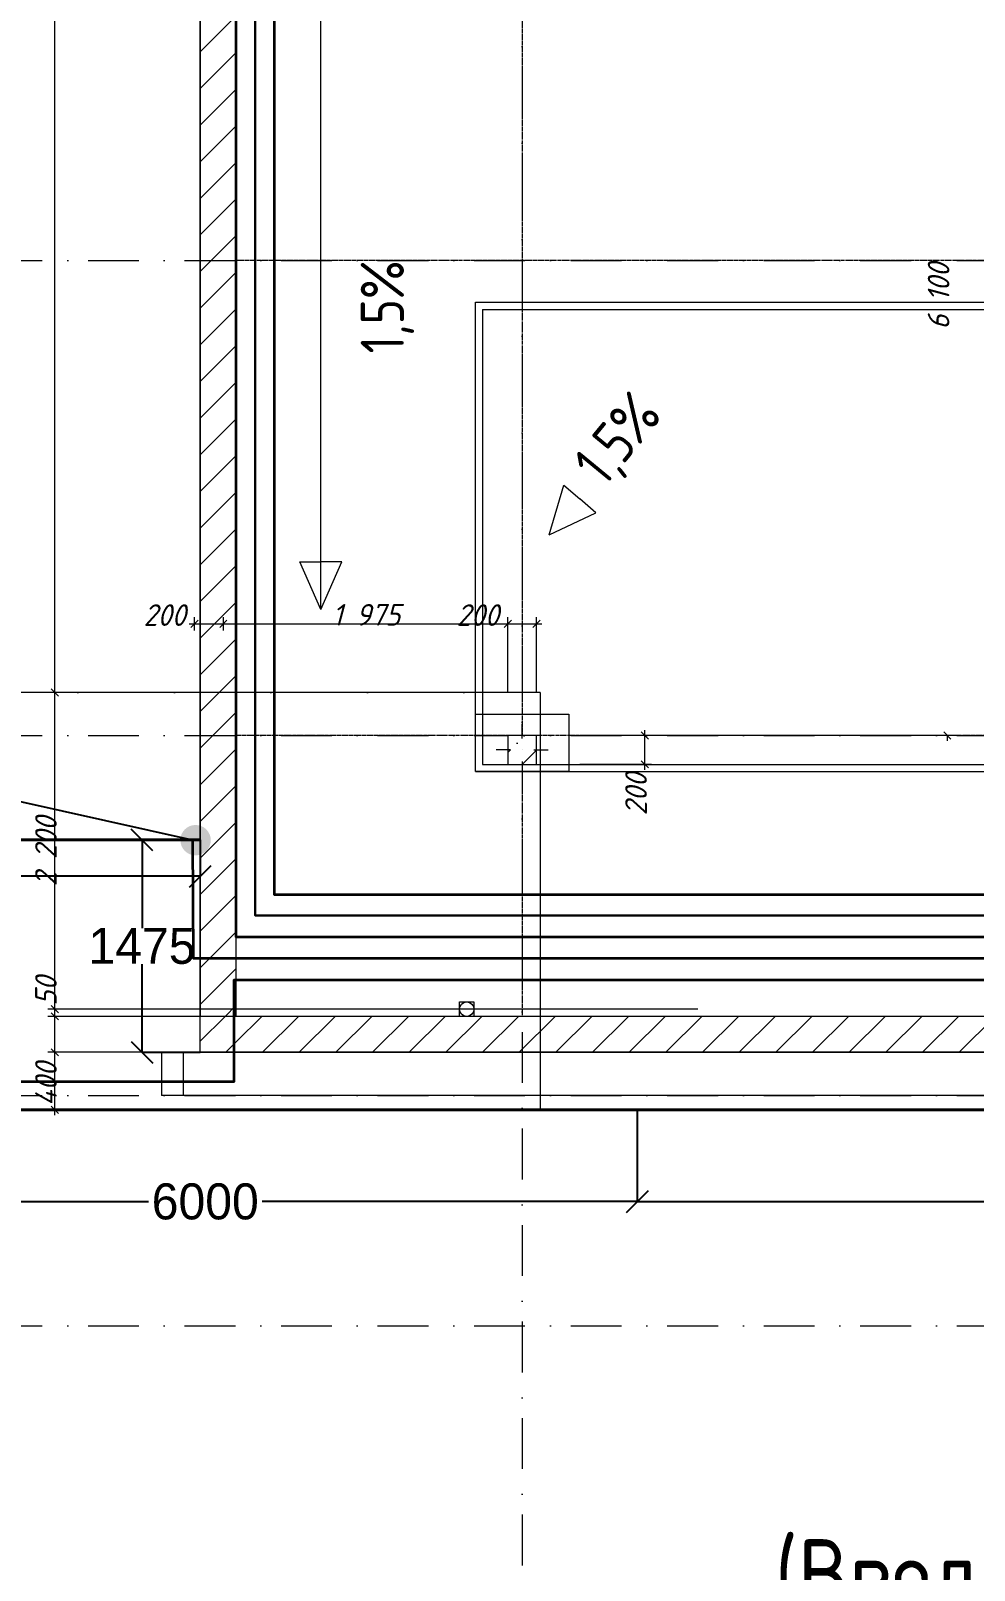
# Model space of a CAD drawing. Header units: millimetres. Extents: x 1499747 to 4230374, y -28481 to 441852.
# Drawn here: x 2437966 to 2444517, y 299786 to 310479 of the extents above; entities that cross this region are included whole.
import ezdxf
from ezdxf import colors
from ezdxf.entities.mleader import LeaderData, LeaderLine
from ezdxf.math import Vec2, Vec3
from ezdxf.xclip import XClip

# ---------------------------------------------------------------- set-up
doc = ezdxf.new("R2010")
doc.units = ezdxf.units.MM
doc.header["$MEASUREMENT"] = 0
doc.header["$XCLIPFRAME"] = 0
doc.set_wipeout_variables(frame=1)
for name, pattern in [('CENTER2', [28.575, 19.05, -3.175, 3.175, -3.175]), ('Dot & Dashed', [670.277762, 352.777767, -176.388884, 0, -141.111112]), ('Wipeout_Contour', [1000, 0, -1000]), ('Штрихпунктирная', [670.277762, 352.777767, -176.388884, 0, -141.111112])]:
    doc.linetypes.add(name, pattern=pattern)
for name, color, linetype in [('0_ANNOT_Dimensions', 7, 'Continuous'), ('13 этаж_25_Конструктив - Колонны', 7, 'Continuous'), ('Чертеж и Рисунок', 7, 'Continuous')]:
    doc.layers.add(name, color=color, linetype=linetype)
for name, color, linetype, lineweight in [('13 этаж_25_АР 06.03 custom_70_12 этаж_13_Интерьер - Мебель_Ном._пера__7_Ном._пера__7', 7, 'Continuous', 18), ('13 этаж_25_АР 06.03 custom_70_12 этаж_13_Интерьер - Мебель_Ном._пера__8_Ном._пера__8', 8, 'Continuous', 18), ('13 этаж_25_АР 06.03 custom_70_13-ось_Ном._пера__7_Ном._пера__7', 7, 'Continuous', 18), ('13 этаж_25_АР 06.03 custom_70__Оси_Ном._пера__8_Ном._пера__8', 8, 'Continuous', 18), ('13 этаж_25_АР 06.03 custom_70_Зина_Ном._пера__7_Ном._пера__7', 7, 'Continuous', 18), ('13 этаж_25_АР 06.03 custom_70_мет. конструкции_Ном._пера__5_Ном._пера__5', 5, 'Continuous', 18), ('13 этаж_25_АР 06.03 custom_70_парапет 2_Ном._пера__8_Ном._пера__8', 8, 'Continuous', 18), ('13 этаж_25_АР 06.03 custom_70_Подложк_Ном._пера__1_Ном._пера__1', 1, 'Continuous', 18), ('13 этаж_25_АР 06.03 custom_70_Подложк_Ном._пера__8_Ном._пера__8', 8, 'Continuous', 18), ('13 этаж_25_АР 06.03 custom_70_Стойки_Ном._пера__7_Ном._пера__7', 7, 'Continuous', 18), ('13 этаж_25_Конструктив - Колонны_Ном._пера__170_Ном._пера__52', 52, 'Continuous', 18), ('13 этаж_25_Конструктив - Колонны_Ном._пера__20_Ном._пера__1', 1, 'Continuous', 18), ('13 этаж_25_Конструктив - Колонны_Ном._пера__28_Ном._пера__12', 12, 'Continuous', 18), ('13 этаж_25_Конструктив - Колонны_Ном._пера__7', 7, 'Continuous', 18), ('13 этаж_25_Конструктив - Перекрытия_Ном._пера__1_Ном._пера__7', 7, 'Continuous', 18), ('13 этаж_25_Конструктив - Стены Ненесущие Газоблок_Ном._пера__169_Ном._пера__83', 83, 'Continuous', 18), ('13 этаж_25_Конструктив - Стены Ненесущие Газоблок_Ном._пера__47_Ном._пера__7', 7, 'Continuous', 18), ('13 этаж_25_Парапет_Ном._пера__20_Ном._пера__1', 1, 'Continuous', 18), ('13 этаж_25_Размер - ГКЛ перегородки_Ном._пера__1_Ном._пера__7', 7, 'Continuous', 18), ('13 этаж_25_Ребра Навес_Ном._пера__10_Ном._пера__134', 134, 'Continuous', 18), ('13 этаж_25_Ребра Навес_Ном._пера__1_Ном._пера__7', 7, 'Continuous', 18), ('13 этаж_25_Элемент Модели - Оси_Ном._пера__2_Ном._пера__8', 8, 'Continuous', 18), ('Кабель 2x4mm', 200, 'Continuous', 30), ('Кабель 2х6 mm', 150, 'Continuous', 30), ('ТП', 250, 'Continuous', 30)]:
    doc.layers.add(name, color=color, linetype=linetype, lineweight=lineweight)
doc.styles.add('ISOCPEUR_4', font='isocpeur.ttf', dxfattribs={"width": 0.85, "height": 250})
doc.styles.add('СГЕНЕРИР_СТИЛЬ_1', font='')
doc.styles.add('СГЕНЕРИР_СТИЛЬ_3', font='isocpeur.ttf', dxfattribs={"width": 0.8})
doc.styles.get('СГЕНЕРИР_СТИЛЬ_1').set_extended_font_data('GOST Common', italic=True)
doc.dimstyles.get("Standard").update_dxf_attribs({"dimtxt": 0.18, "dimasz": 0.18, "dimexe": 0.18, "dimexo": 0.0625, "dimgap": 0.09, "dimtad": 0, "dimtih": 1, "dimtoh": 1, "dimdec": 4, "dimzin": 0, "dimdsep": 46, "dimtxsty": 'Standard', "dimcen": 0.09, "dimadec": 0, "dimazin": 0, "dimtfac": 1, "dimtdec": 4, "dimtofl": 0, "dimtmove": 0, "dimatfit": 3, "dimfxl": 1, "dimtolj": 1, "dimtzin": 0, "dimarcsym": 0})
pattern_1 = [(45, (1162404.69, 34264.05), (-127.2792, 127.2792), [])]

# ---------------------------------------------------------------- blocks, each defined once
blk = doc.blocks.new('Чертеж_4_25', base_point=(1186000, 29700))
at = {"layer": '13 этаж_25_Конструктив - Стены Ненесущие Газоблок_Ном._пера__169_Ном._пера__83', "linetype": 'Continuous', "true_color": 0xc7c8ca}
h = blk.add_hatch(dxfattribs=at)
h.set_pattern_fill('БЛОКИ_БЕТОННЫЕ_ЭФФЕКТИВН_72', color=9, style=0, pattern_type=2)
h.set_pattern_definition(pattern_1)
h.paths.add_polyline_path([(1169570, 47114), (1169570, 32314), (1169820, 32314), (1169820, 47114)])
h = blk.add_hatch(dxfattribs=at)
h.set_pattern_fill('БЛОКИ_БЕТОННЫЕ_ЭФФЕКТИВН_72', color=9, style=0, pattern_type=2)
h.set_pattern_definition(pattern_1)
h.paths.add_polyline_path([(1169820, 32314), (1169570, 32314), (1169570, 32064)])
h = blk.add_hatch(dxfattribs=at)
h.set_pattern_fill('БЛОКИ_БЕТОННЫЕ_ЭФФЕКТИВН_72', color=9, style=0, pattern_type=2)
h.set_pattern_definition(pattern_1)
h.paths.add_polyline_path([(1169820, 32314), (1169570, 32064), (1169820, 32064)])
h = blk.add_hatch(dxfattribs=at)
h.set_pattern_fill('БЛОКИ_БЕТОННЫЕ_ЭФФЕКТИВН_72', color=9, style=0, pattern_type=2)
h.set_pattern_definition(pattern_1)
h.paths.add_polyline_path([(1169820, 32064), (1180955, 32064), (1180955, 32314), (1169820, 32314)])
at = {"layer": '13 этаж_25_АР 06.03 custom_70_12 этаж_13_Интерьер - Мебель_Ном._пера__7_Ном._пера__7', "color": 9, "linetype": 'Continuous', "true_color": 0xc7c8ca, "flags": 128}
blk.add_lwpolyline([(1171480, 34014), (1171480, 34064)], dxfattribs=at)
at = {"layer": '13 этаж_25_АР 06.03 custom_70_12 этаж_13_Интерьер - Мебель_Ном._пера__8_Ном._пера__8', "color": 9, "linetype": 'Continuous', "true_color": 0xc7c8ca, "flags": 128}
blk.add_lwpolyline([(1171480, 34414), (1172130, 34414), (1172130, 34014), (1171480, 34014)], close=True, dxfattribs=at)
blk.add_lwpolyline([(1171480, 34414), (1172130, 34414), (1172130, 34014), (1171480, 34014)], close=True, dxfattribs=at)
at = {"layer": '13 этаж_25_АР 06.03 custom_70__Оси_Ном._пера__8_Ном._пера__8', "color": 9, "linetype": 'CENTER2', "true_color": 0xc7c8ca}
for p, q in [((1171805, 47114), (1171805, 32314)), ((1199105, 37564), (1169820, 37564)), ((1214205, 34264), (1169820, 34264))]:
    blk.add_line(p, q, dxfattribs=at)
at = {"layer": '13 этаж_25_АР 06.03 custom_70_Зина_Ном._пера__7_Ном._пера__7', "color": 9, "linetype": 'Continuous', "true_color": 0xc7c8ca}
for p, q in [((1171992, 35658), (1172095, 36004)), ((1172095, 36004), (1172205, 35908)), ((1172316, 35812), (1172205, 35908)), ((1171992, 35658), (1172316, 35812)), ((1170407, 35141), (1170261, 35470)), ((1170261, 35470), (1170407, 35470)), ((1170407, 35141), (1170553, 35470)), ((1170553, 35470), (1170407, 35470))]:
    blk.add_line(p, q, dxfattribs=at)
at = {"layer": '13 этаж_25_АР 06.03 custom_70_мет. конструкции_Ном._пера__5_Ном._пера__5', "color": 9, "linetype": 'Continuous', "true_color": 0xc7c8ca, "flags": 128}
for points in [[(1171480, 37224), (1171480, 37274), (1181155, 37274)], [(1171480, 34064), (1171480, 37274)], [(1171480, 37274), (1171530, 37274)], [(1171530, 37224), (1176480, 37224)], [(1171530, 37224), (1171530, 34064)], [(1171480, 34014), (1181155, 34014)], [(1171530, 34064), (1176480, 34064)]]:
    blk.add_lwpolyline(points, dxfattribs=at)
at = {"layer": '13 этаж_25_АР 06.03 custom_70_парапет 2_Ном._пера__8_Ном._пера__8', "color": 9, "linetype": 'Continuous', "true_color": 0xc7c8ca, "flags": 128}
blk.add_lwpolyline([(1199705, 30164), (1181205, 30164), (1181205, 32314), (1169820, 32314), (1169820, 47114), (1181155, 47114), (1181155, 46214)], dxfattribs=at)
at = {"layer": '13 этаж_25_АР 06.03 custom_70_Подложк_Ном._пера__1_Ном._пера__1', "color": 9, "linetype": 'Continuous', "true_color": 0xc7c8ca}
blk.add_circle((1171420, 32364), 50, dxfattribs=at)
at = {"layer": '13 этаж_25_АР 06.03 custom_70_Подложк_Ном._пера__8_Ном._пера__8', "color": 9, "linetype": 'Continuous', "true_color": 0xc7c8ca, "flags": 128}
for points in [[(1171370, 32314), (1171370, 32414), (1171470, 32414), (1171470, 32314)], [(1171470, 32314), (1171370, 32314)]]:
    blk.add_lwpolyline(points, dxfattribs=at)
at = {"layer": '13 этаж_25_АР 06.03 custom_70_Стойки_Ном._пера__7_Ном._пера__7', "color": 9, "linetype": 'Continuous', "true_color": 0xc7c8ca, "flags": 128}
blk.add_lwpolyline([(1170407, 35141), (1170407, 44826)], dxfattribs=at)
at = {"layer": '13 этаж_25_Конструктив - Перекрытия_Ном._пера__1_Ном._пера__7', "linetype": 'Continuous', "flags": 128}
blk.add_lwpolyline([(1169570, 32064), (1169570, 47364), (1181405, 47364), (1181405, 46214), (1199705, 46214), (1199705, 29914), (1190355, 29914), (1180955, 29914), (1180955, 32064)], close=True, dxfattribs=at)
at = {"layer": '13 этаж_25_Конструктив - Стены Ненесущие Газоблок_Ном._пера__47_Ном._пера__7', "color": 9, "linetype": 'Continuous', "true_color": 0xc7c8ca, "flags": 128}
for points in [[(1169570, 47364), (1169570, 32314)], [(1169820, 32314), (1169820, 47114)], [(1169570, 32064), (1169570, 32314)], [(1180955, 32314), (1169820, 32314)], [(1169570, 32064), (1180955, 32064)]]:
    blk.add_lwpolyline(points, dxfattribs=at)
at = {"layer": '13 этаж_25_Парапет_Ном._пера__20_Ном._пера__1', "color": 9, "linetype": 'Continuous', "true_color": 0xc7c8ca}
for p, q in [((1171930, 34564), (1162655, 34564)), ((1171930, 34564), (1171930, 31664)), ((1180955, 32064), (1171930, 32064)), ((1171930, 31764), (1171930, 31664)), ((1171930, 31664), (1160605, 31664)), ((1180555, 31664), (1171930, 31664))]:
    blk.add_line(p, q, dxfattribs=at)
at = {"layer": '13 этаж_25_Парапет_Ном._пера__20_Ном._пера__1', "color": 9, "linetype": 'Dot & Dashed', "true_color": 0xc7c8ca}
for p, q in [((1171930, 34564), (1162655, 34564)), ((1180955, 32064), (1171930, 32064))]:
    blk.add_line(p, q, dxfattribs=at)
at = {"layer": '13 этаж_25_Размер - ГКЛ перегородки_Ном._пера__1_Ном._пера__7', "color": 9, "linetype": 'Continuous', "true_color": 0xc7c8ca}
for p, q in [((1168559, 34564), (1168559, 45664)), ((1169530, 34993), (1169530, 35087)), ((1169730, 34993), (1169730, 35087)), ((1169730, 34993), (1169730, 35087)), ((1171705, 34564), (1171705, 35087)), ((1171705, 34564), (1171705, 35087)), ((1171905, 34564), (1171905, 35087)), ((1169492, 35040), (1169530, 35040)), ((1169555, 35065), (1169505, 35015)), ((1169530, 35040), (1169730, 35040)), ((1169755, 35065), (1169705, 35015)), ((1169755, 35065), (1169705, 35015)), ((1169730, 35040), (1171705, 35040)), ((1171730, 35065), (1171680, 35015)), ((1171730, 35065), (1171680, 35015)), ((1171705, 35040), (1171905, 35040)), ((1171880, 35015), (1171930, 35065)), ((1171905, 35040), (1171942, 35040)), ((1168606, 34564), (1162955, 34564)), ((1168534, 34589), (1168584, 34539)), ((1168534, 34589), (1168584, 34539)), ((1168559, 32364), (1168559, 34564)), ((1172704, 34264), (1172205, 34264)), ((1174805, 34264), (1172205, 34264)), ((1172682, 34239), (1172632, 34289)), ((1172657, 34264), (1172657, 34302)), ((1172657, 34064), (1172657, 34264)), ((1174733, 34289), (1174783, 34239)), ((1174758, 34227), (1174758, 34264)), ((1172704, 34064), (1172205, 34064)), ((1172632, 34089), (1172682, 34039)), ((1172657, 34027), (1172657, 34064)), ((1173026, 32364), (1168512, 32364)), ((1173026, 32364), (1168512, 32364)), ((1171220, 32314), (1168512, 32314)), ((1171220, 32314), (1168512, 32314)), ((1168534, 32389), (1168584, 32339)), ((1168534, 32389), (1168584, 32339)), ((1168534, 32339), (1168584, 32289)), ((1168534, 32339), (1168584, 32289)), ((1168559, 32314), (1168559, 32364)), ((1168559, 32064), (1168559, 32314)), ((1168534, 32089), (1168584, 32039)), ((1168534, 32089), (1168584, 32039)), ((1173026, 32064), (1168512, 32064)), ((1173026, 32064), (1168512, 32064)), ((1168559, 31664), (1168559, 32064)), ((1180255, 31664), (1168512, 31664)), ((1168534, 31689), (1168584, 31639)), ((1168559, 31627), (1168559, 31664))]:
    blk.add_line(p, q, dxfattribs=at)
at = {"layer": '13 этаж_25_Ребра Навес_Ном._пера__10_Ном._пера__134', "color": 9, "linetype": 'Dot & Dashed', "true_color": 0xc7c8ca}
for p, q in [((1180805, 32064), (1169300, 32064)), ((1180954, 32064), (1169450, 32064)), ((1180954, 32064), (1169450, 32064)), ((1180954, 32064), (1169450, 32064)), ((1180954, 32064), (1169450, 32064)), ((1180955, 32064), (1169450, 32064)), ((1180954, 32064), (1169450, 32064)), ((1180954, 32064), (1169450, 32064)), ((1180954, 32064), (1169450, 32064))]:
    blk.add_line(p, q, dxfattribs=at)
at = {"layer": '13 этаж_25_Ребра Навес_Ном._пера__1_Ном._пера__7', "color": 9, "linetype": 'Continuous', "true_color": 0xc7c8ca}
for p, q in [((1171930, 32064), (1169300, 32064)), ((1169300, 32064), (1169300, 31764)), ((1180954, 32064), (1169450, 32064)), ((1169450, 32064), (1169450, 31764)), ((1180954, 32064), (1169450, 32064)), ((1169450, 32064), (1169450, 31764)), ((1180954, 32064), (1169450, 32064)), ((1169450, 32064), (1169450, 31764)), ((1180954, 32064), (1169450, 32064)), ((1169450, 32064), (1169450, 31764)), ((1180955, 32064), (1169450, 32064)), ((1169450, 32064), (1169450, 31764)), ((1180954, 32064), (1169450, 32064)), ((1169450, 32064), (1169450, 31764)), ((1180954, 32064), (1169450, 32064)), ((1169450, 32064), (1169450, 31764)), ((1180954, 32064), (1169450, 32064)), ((1169450, 32064), (1169450, 31764)), ((1171930, 31764), (1169300, 31764)), ((1180654, 31764), (1169450, 31764)), ((1180954, 31764), (1169450, 31764)), ((1180654, 31764), (1169450, 31764)), ((1180654, 31764), (1169450, 31764)), ((1180654, 31764), (1169450, 31764)), ((1180954, 31764), (1169450, 31764)), ((1180954, 31764), (1169450, 31764)), ((1180954, 31764), (1169450, 31764))]:
    blk.add_line(p, q, dxfattribs=at)
at = {"layer": '13 этаж_25_Элемент Модели - Оси_Ном._пера__2_Ном._пера__8', "linetype": 'Штрихпунктирная'}
for p, q in [((1171805, 48964), (1171805, 14064)), ((1159405, 37564), (1216205, 37564)), ((1159405, 34264), (1216205, 34264)), ((1159405, 31764), (1216205, 31764)), ((1159405, 30164), (1216205, 30164))]:
    blk.add_line(p, q, dxfattribs=at)
at = {"layer": '13 этаж_25_АР 06.03 custom_70_13-ось_Ном._пера__7_Ном._пера__7', "color": 9, "linetype": 'Continuous', "true_color": 0xc7c8ca, "char_height": 300, "style": 'СГЕНЕРИР_СТИЛЬ_3'}
for s, insert, attachment_point, rotation in [('\\A1;{\\pqr;\\fISOCPEUR|b0|i0|c204|p0;\\W0.800000;1,5%}', (1171054, 37564), 9, 90), ('\\A1;{\\pql;\\fISOCPEUR|b0|i0|c204|p0;\\W0.800000;1,5%}', (1172430, 35939), 7, 50.5535)]:
    blk.add_mtext(s, dxfattribs=dict(at, insert=insert, attachment_point=attachment_point, rotation=rotation))
at = {"layer": '13 этаж_25_Размер - ГКЛ перегородки_Ном._пера__1_Ном._пера__7', "color": 9, "linetype": 'Continuous', "true_color": 0xc7c8ca, "char_height": 150, "attachment_point": 7, "rotation": 90, "style": 'СГЕНЕРИР_СТИЛЬ_1'}
for s, insert in [('\\A1;{\\pql;\\fGOST Common|b0|i1|c204|p0;\\W1.000000;6\xa0100}', (1174772, 37084)), ('\\A1;{\\pql;\\fGOST Common|b0|i1|c204|p0;\\W1.000000;200}', (1172671, 33710)), ('\\A1;{\\pql;\\fGOST Common|b0|i1|c204|p0;\\W1.000000;2\xa0200}', (1168573, 33218)), ('\\A1;{\\pql;\\fGOST Common|b0|i1|c204|p0;\\W1.000000;50}', (1168573, 32389)), ('\\A1;{\\pql;\\fGOST Common|b0|i1|c204|p0;\\W1.000000;400}', (1168573, 31691))]:
    blk.add_mtext(s, dxfattribs=dict(at, insert=insert))
at = {"layer": '13 этаж_25_Размер - ГКЛ перегородки_Ном._пера__1_Ном._пера__7', "color": 9, "linetype": 'Continuous', "true_color": 0xc7c8ca, "char_height": 150, "attachment_point": 7, "style": 'СГЕНЕРИР_СТИЛЬ_1'}
for s, insert in [('\\A1;{\\pql;\\fGOST Common|b0|i1|c204|p0;\\W1.000000;200}', (1169175, 35026)), ('\\A1;{\\pql;\\fGOST Common|b0|i1|c204|p0;\\W1.000000;1\xa0975}', (1170487, 35028)), ('\\A1;{\\pql;\\fGOST Common|b0|i1|c204|p0;\\W1.000000;200}', (1171350, 35026))]:
    blk.add_mtext(s, dxfattribs=dict(at, insert=insert))
at = {"color": 9, "linetype": 'Wipeout_Contour', "ltscale": 4689210.465159388, "true_color": 0xc7c8ca}
blk.add_wipeout([(1171705, 34064), (1171905, 34064), (1171905, 34264), (1171705, 34264)], dxfattribs=at).dxf.layer = '13 этаж_25_Конструктив - Колонны'
at = {"layer": '13 этаж_25_Конструктив - Колонны_Ном._пера__170_Ном._пера__52', "linetype": 'Continuous', "true_color": 0xc7c8ca}
h = blk.add_hatch(dxfattribs=at)
h.set_pattern_fill('ЖЕЛЕЗОБЕТОН_0019', color=9, style=0, pattern_type=2)
h.set_pattern_definition([(45, (1162404.7, 34264.05), (-183.848, 183.848), []), (45, (1162312.77, 34355.97), (-183.848, 183.848), [195, -65, 0, -65])])
h.paths.add_polyline_path([(1171705, 34064), (1171905, 34064), (1171905, 34264), (1171705, 34264)])
at = {"layer": '13 этаж_25_Конструктив - Колонны_Ном._пера__20_Ном._пера__1', "color": 9, "linetype": 'Continuous', "true_color": 0xc7c8ca}
for p, q in [((1171805, 34244), (1171805, 34344)), ((1171725, 34164), (1171625, 34164)), ((1171805, 34164), (1171805, 34164)), ((1171885, 34164), (1171985, 34164)), ((1171805, 34084), (1171805, 33984))]:
    blk.add_line(p, q, dxfattribs=at)
at = {"layer": '13 этаж_25_Конструктив - Колонны_Ном._пера__28_Ном._пера__12', "color": 9, "linetype": 'Continuous', "true_color": 0xc7c8ca, "flags": 128}
blk.add_lwpolyline([(1171705, 34064), (1171905, 34064), (1171905, 34264), (1171705, 34264)], close=True, dxfattribs=at)
at = {"layer": '13 этаж_25_Конструктив - Колонны_Ном._пера__7', "color": 9, "linetype": 'Wipeout_Contour', "true_color": 0xc7c8ca}
for p, q in [((1171905, 34264), (1171705, 34264)), ((1171705, 34264), (1171705, 34064)), ((1171905, 34064), (1171905, 34264)), ((1171705, 34064), (1171905, 34064))]:
    blk.add_line(p, q, dxfattribs=at)
blk = doc.blocks.new('_Oblique')
at = {"color": 0, "linetype": 'ByBlock', "lineweight": -2}
blk.add_line((-0.5, -0.5), (0.5, 0.5), dxfattribs=at)
blk = doc.blocks.new('*D173')
at = {"layer": '0_ANNOT_Dimensions', "color": 0, "lineweight": -2, "transparency": 16777216}
for p, q in [((2436177, 302983), (2436177, 302345)), ((2442177, 302983), (2442177, 302345)), ((2436177, 302346), (2438782, 302346)), ((2442177, 302346), (2439573, 302346))]:
    blk.add_line(p, q, dxfattribs=at)
at = {"layer": 'Defpoints', "color": 0, "lineweight": 30, "transparency": 16777216}
for p in [(2436177, 302983), (2442177, 302983), (2442177, 302346)]:
    blk.add_point(p, dxfattribs=at)
at = {"layer": '0_ANNOT_Dimensions', "color": 0, "lineweight": -2, "transparency": 16777216, "xscale": 150, "yscale": 150, "zscale": 150, "rotation": 180}
blk.add_blockref('_Oblique', (2436177, 302346), dxfattribs=at)
at = {"layer": '0_ANNOT_Dimensions', "color": 0, "lineweight": -2, "transparency": 16777216, "xscale": 150, "yscale": 150, "zscale": 150}
blk.add_blockref('_Oblique', (2442177, 302346), dxfattribs=at)
at = {"layer": '0_ANNOT_Dimensions', "color": 0, "lineweight": 25, "transparency": 16777216, "insert": (2439177, 302346), "char_height": 250, "attachment_point": 5}
blk.add_mtext('\\A1;6000', dxfattribs=at)
blk = doc.blocks.new('*D174')
at = {"layer": '0_ANNOT_Dimensions', "color": 0, "lineweight": -2, "transparency": 16777216}
for p, q in [((2442177, 302983), (2442177, 302345)), ((2448177, 302983), (2448177, 302345)), ((2442177, 302346), (2444782, 302346)), ((2448177, 302346), (2445573, 302346))]:
    blk.add_line(p, q, dxfattribs=at)
at = {"layer": 'Defpoints', "color": 0, "lineweight": 30, "transparency": 16777216}
for p in [(2442177, 302983), (2448177, 302983), (2448177, 302346)]:
    blk.add_point(p, dxfattribs=at)
at = {"layer": '0_ANNOT_Dimensions', "color": 0, "lineweight": -2, "transparency": 16777216, "xscale": 150, "yscale": 150, "zscale": 150, "rotation": 180}
blk.add_blockref('_Oblique', (2442177, 302346), dxfattribs=at)
at = {"layer": '0_ANNOT_Dimensions', "color": 0, "lineweight": -2, "transparency": 16777216, "xscale": 150, "yscale": 150, "zscale": 150}
blk.add_blockref('_Oblique', (2448177, 302346), dxfattribs=at)
at = {"layer": '0_ANNOT_Dimensions', "color": 0, "lineweight": 25, "transparency": 16777216, "insert": (2445177, 302346), "char_height": 250, "attachment_point": 5}
blk.add_mtext('\\A1;6000', dxfattribs=at)
blk = doc.blocks.new('*D238')
at = {"layer": '0_ANNOT_Dimensions', "color": 0, "lineweight": -2, "transparency": 16777216}
for p, q in [((2433142, 304858), (2433142, 304606)), ((2439142, 304858), (2439142, 304606)), ((2433142, 304606), (2435747, 304606)), ((2439142, 304606), (2436538, 304606))]:
    blk.add_line(p, q, dxfattribs=at)
at = {"layer": 'Defpoints', "color": 0, "lineweight": 30, "transparency": 16777216}
for p in [(2433142, 304858), (2439142, 304858), (2439142, 304606)]:
    blk.add_point(p, dxfattribs=at)
at = {"layer": '0_ANNOT_Dimensions', "color": 0, "lineweight": -2, "transparency": 16777216, "xscale": 150, "yscale": 150, "zscale": 150, "rotation": 180}
blk.add_blockref('_Oblique', (2433142, 304606), dxfattribs=at)
at = {"layer": '0_ANNOT_Dimensions', "color": 0, "lineweight": -2, "transparency": 16777216, "xscale": 150, "yscale": 150, "zscale": 150}
blk.add_blockref('_Oblique', (2439142, 304606), dxfattribs=at)
at = {"layer": '0_ANNOT_Dimensions', "color": 0, "lineweight": 25, "transparency": 16777216, "insert": (2436142, 304606), "char_height": 250, "attachment_point": 5}
blk.add_mtext('\\A1;6000', dxfattribs=at)
blk = doc.blocks.new('*D244')
at = {"layer": '0_ANNOT_Dimensions', "color": 0, "lineweight": -2, "transparency": 16777216}
for p, q in [((2439142, 304858), (2438738, 304858)), ((2438738, 304858), (2438738, 304246)), ((2438738, 303383), (2438738, 303996)), ((2439142, 303383), (2438738, 303383))]:
    blk.add_line(p, q, dxfattribs=at)
at = {"layer": 'Defpoints', "color": 0, "lineweight": 30, "transparency": 16777216}
for p in [(2438738, 304858), (2439142, 304858), (2439142, 303383)]:
    blk.add_point(p, dxfattribs=at)
at = {"layer": '0_ANNOT_Dimensions', "color": 0, "lineweight": -2, "transparency": 16777216, "xscale": 150, "yscale": 150, "zscale": 150}
for p, rotation in [((2438738, 304858), 90), ((2438738, 303383), 270)]:
    blk.add_blockref('_Oblique', p, dxfattribs=dict(at, rotation=rotation))
at = {"layer": '0_ANNOT_Dimensions', "color": 0, "lineweight": 25, "transparency": 16777216, "insert": (2438738, 304121), "char_height": 250, "attachment_point": 5}
blk.add_mtext('\\A1;1475', dxfattribs=at)

msp = doc.modelspace()

# ---------------------------------------------------------------- block references
at = {"layer": 'Чертеж и Рисунок', "linetype": 'Continuous'}
ref = msp.add_blockref('Чертеж_4_25', (2455572.80168, 301019.07632), dxfattribs=at)
XClip(ref).set_block_clipping_path([(1144000, 0), (1228000, 59400.0000000006)])

# ---------------------------------------------------------------- next in the draw order: hatches: boundary and pattern name
at = {"layer": 'Кабель 2x4mm', "lineweight": 30, "true_color": 0xcd2027}
h = msp.add_hatch(color=242, dxfattribs=at)
h.dxf.hatch_style = 1
h.paths.add_polyline_path([(2439215.37933, 304856.69866, 1), (2439004.27446, 304856.69866, 1)])

# ---------------------------------------------------------------- next in the draw order: linework, layer by layer
at = {"layer": 'Кабель 2x4mm', "lineweight": 35}
for points in [[(2454333.23567, 301883.12708), (2454333.23567, 302705.35084), (2451627.4163, 302705.35084), (2451627.4163, 304478.11152), (2439656.8894, 304478.11152), (2439656.8894, 318433.19578), (2443579.42094, 318433.19578), (2443579.42094, 319031.83194)], [(2454168.03861, 301883.12708), (2454168.03861, 302444.32899), (2451326.35708, 302444.32899), (2451326.35708, 304183.64726), (2439392.4918, 304183.64726), (2439392.4918, 318006.91832), (2439092.4163, 318006.74556)], [(2454090.43158, 301883.12708), (2454090.43158, 302313.07402), (2451176.48345, 302313.07402), (2451176.48345, 304035.4761), (2439095.11399, 304035.4761), (2439089.71862, 304856.83194)], [(2454008.99036, 301883.12708), (2454008.99036, 302180.87003), (2451026.63251, 302180.87003), (2451026.63251, 303884.91616), (2439375.76749, 303884.91616), (2439375.76749, 303177.54447), (2430217.0578, 303177.54447), (2430177.4918, 302983.12708)]]:
    msp.add_lwpolyline(points, dxfattribs=at)
at = {"layer": 'Кабель 2х6 mm', "lineweight": 30}
msp.add_lwpolyline([(2454253.32684, 301883.12708), (2454253.32684, 302575.58073), (2451476.33666, 302575.58073), (2451476.33666, 304334.36148), (2439523.61612, 304334.36148), (2439523.61612, 318858.52656), (2430393.93538, 318858.52656), (2430177.4918, 319031.83194)], dxfattribs=at)
at = {"layer": 'Кабель 2х6 mm', "color": 116, "lineweight": 40, "true_color": 0x136734}
for points in [[(2433142.4918, 304858.12708), (2439142.4918, 304858.12708)], [(2442177.4918, 302983.12708), (2448177.4918, 302983.12708)]]:
    msp.add_lwpolyline(points, dxfattribs=at)
at = {"layer": 'Кабель 2х6 mm', "color": 85, "lineweight": 40, "true_color": 0x58ba48}
msp.add_lwpolyline([(2436177.4918, 302983.12708), (2442177.4918, 302983.12708)], dxfattribs=at)

# ---------------------------------------------------------------- next in the draw order: dimensions: what is measured, and where the dimension line sits
at = {"layer": '0_ANNOT_Dimensions', "lineweight": 25}
dim = msp.add_linear_dim(base=(2439142.4918, 304606.49143), p1=(2433142.4918, 304858.12708), p2=(2439142.4918, 304858.12708), dimstyle='Standard', override={"dimtxt": 250, "dimasz": 150, "dimdec": 0, "dimblk1": 'Oblique', "dimblk2": 'Oblique', "dimsah": 1}, dxfattribs=at)
dim.commit()
dim.dimension.update_dxf_attribs({"geometry": '*D238', "text_midpoint": (2436142.4918, 304606.49143), "dimtype": 160})
dim = msp.add_linear_dim(base=(2438738.13247, 304858.12708), p1=(2439142.4918, 303383.12708), p2=(2439142.4918, 304858.12708), angle=90, dimstyle='Standard', override={"dimtxt": 250, "dimasz": 150, "dimdec": 0, "dimblk1": 'Oblique', "dimblk2": 'Oblique', "dimsah": 1}, dxfattribs=at)
dim.commit()
dim.dimension.update_dxf_attribs({"geometry": '*D244', "text_midpoint": (2438738.13247, 304120.62708)})
for base, p1, p2, picture, middle in [((2442177.4918, 302345.56472), (2436177.4918, 302983.12708), (2442177.4918, 302983.12708), '*D173', (2439177.4918, 302345.56472)), ((2448177.4918, 302345.56472), (2442177.4918, 302983.12708), (2448177.4918, 302983.12708), '*D174', (2445177.4918, 302345.56472))]:
    dim = msp.add_linear_dim(base=base, p1=p1, p2=p2, dimstyle='Standard', override={"dimtxt": 250, "dimasz": 150, "dimdec": 0, "dimblk1": 'Oblique', "dimblk2": 'Oblique', "dimsah": 1}, dxfattribs=at)
    dim.commit()
    dim.dimension.update_dxf_attribs({"geometry": picture, "text_midpoint": middle})

# ---------------------------------------------------------------- next in the draw order: leaders
at = {"layer": 'ТП', "lineweight": 30}
ml = msp.add_multileader_mtext('Standard', dxfattribs=at)
ml.set_content('Кабель 2.08', color=256, style='ISOCPEUR_4')
ml.set_leader_properties()
ml.build(insert=Vec2(0, 0))
ml.multileader.update_dxf_attribs({"text_right_attachment_type": 6, "dogleg_length": 0.36, "arrow_head_size": 0.18})
ctx = ml.context
ctx.base_point, ctx.char_height, ctx.arrow_head_size, ctx.landing_gap_size, ctx.plane_origin, ctx.plane_x_axis, ctx.plane_y_axis = Vec3(2434824.39022, 305473.95715), 500, 0.18, 0.09, Vec3(2444515.36967, 305509.70519), Vec3(0.9999997664, 0.0006834744), Vec3(-0.0006834744, 0.9999997664)
ctx.right_attachment, ctx.text_align_type = 6, 2
notes = []
notes.append((ctx, [(1, (1, 1, 0), (2437884.80872, 305126.04878), (-0.9999997664, -0.0006834744), 0.00000000013, [(0, [(2439089.71862, 304856.83194)], 0, [])])]))
ctx.mtext.insert, ctx.mtext.text_direction, ctx.mtext.rotation, ctx.mtext.width, ctx.mtext.alignment, ctx.mtext.flow_direction = Vec3(2437884.30863, 305726.04858), Vec3(0.9999997664, 0.0006834744), 0.0006834744, 3333.2408404, 3, 5
ml = msp.add_multileader_mtext('Standard', dxfattribs=at)
ml.set_content('(Ввод питания и UTP )', color=256, style='ISOCPEUR_4')
ml.set_leader_properties()
ml.build(insert=Vec2(0, 0))
ml.multileader.update_dxf_attribs({"text_right_attachment_type": 6, "dogleg_length": 0.00000000013, "arrow_head_size": 0.18})
ctx = ml.context
ctx.base_point, ctx.char_height, ctx.arrow_head_size, ctx.landing_gap_size, ctx.plane_origin = Vec3(2443491.36736, 299726.40147), 500, 0.18, 0.09, Vec3(2454764.46541, 303587.59074)
ctx.right_attachment, ctx.text_align_type = 6, 2
notes.append((ctx, [(1, (1, 1, 0), (2449526.54736, 299401.40147), (-1, 0), 0.00000000013, [(0, [(2450127.31743, 300833.12615)], 0, [])])]))
ctx.mtext.insert, ctx.mtext.alignment, ctx.mtext.flow_direction = Vec3(2449526.45736, 300001.40147), 3, 5
for ctx, leaders in notes:
    for number, flags, end, landing, length, lines in leaders:
        leader = LeaderData()
        leader.index, (leader.has_last_leader_line, leader.has_dogleg_vector, leader.attachment_direction) = number, flags
        leader.last_leader_point, leader.dogleg_vector, leader.dogleg_length = Vec3(end), Vec3(landing), length
        for number, points, colour, breaks in lines:
            line = LeaderLine()
            line.index, line.vertices, line.color, line.breaks = number, Vec3.list(points), colors.encode_raw_color(colour), breaks
            leader.lines.append(line)
        ctx.leaders.append(leader)

doc.saveas('drawing.dxf')
